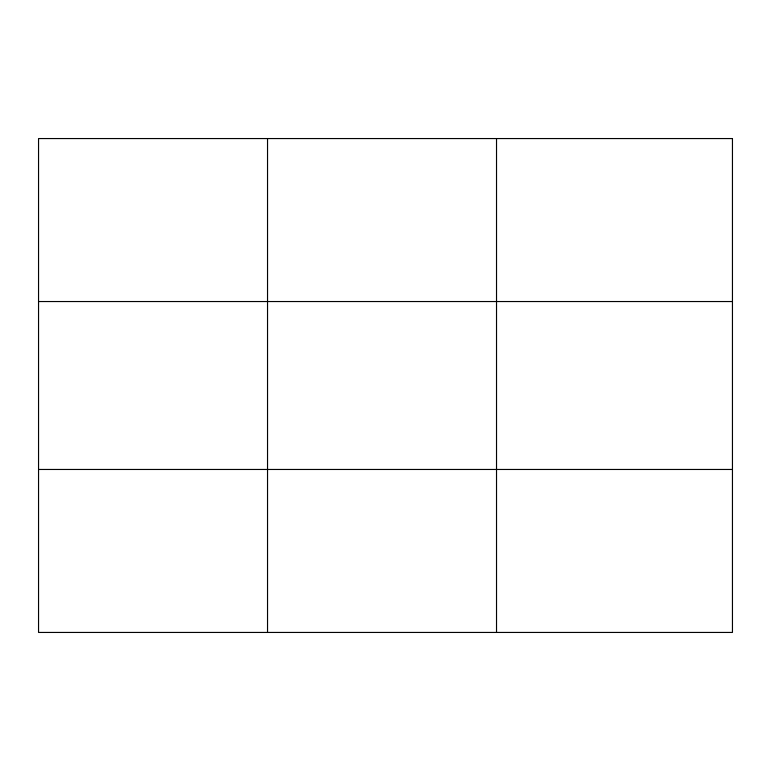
<?xml version="1.0" encoding="UTF-8"?>
<svg xmlns="http://www.w3.org/2000/svg" width="771" height="771" viewBox="0 0 771 771"><rect width="100%" height="100%" fill="white"/><g stroke="black" fill="none" stroke-linecap="round" stroke-linejoin="round"><path stroke-width="1.16" d="M267.537 632.442L267.537 138.558M496.524 632.442L496.524 138.558M38.55 301.538L732.45 301.538M38.55 469.462L732.45 469.462M732.45 138.558L732.45 632.442L38.55 632.442L38.55 138.558L732.45 138.558"/></g></svg>
